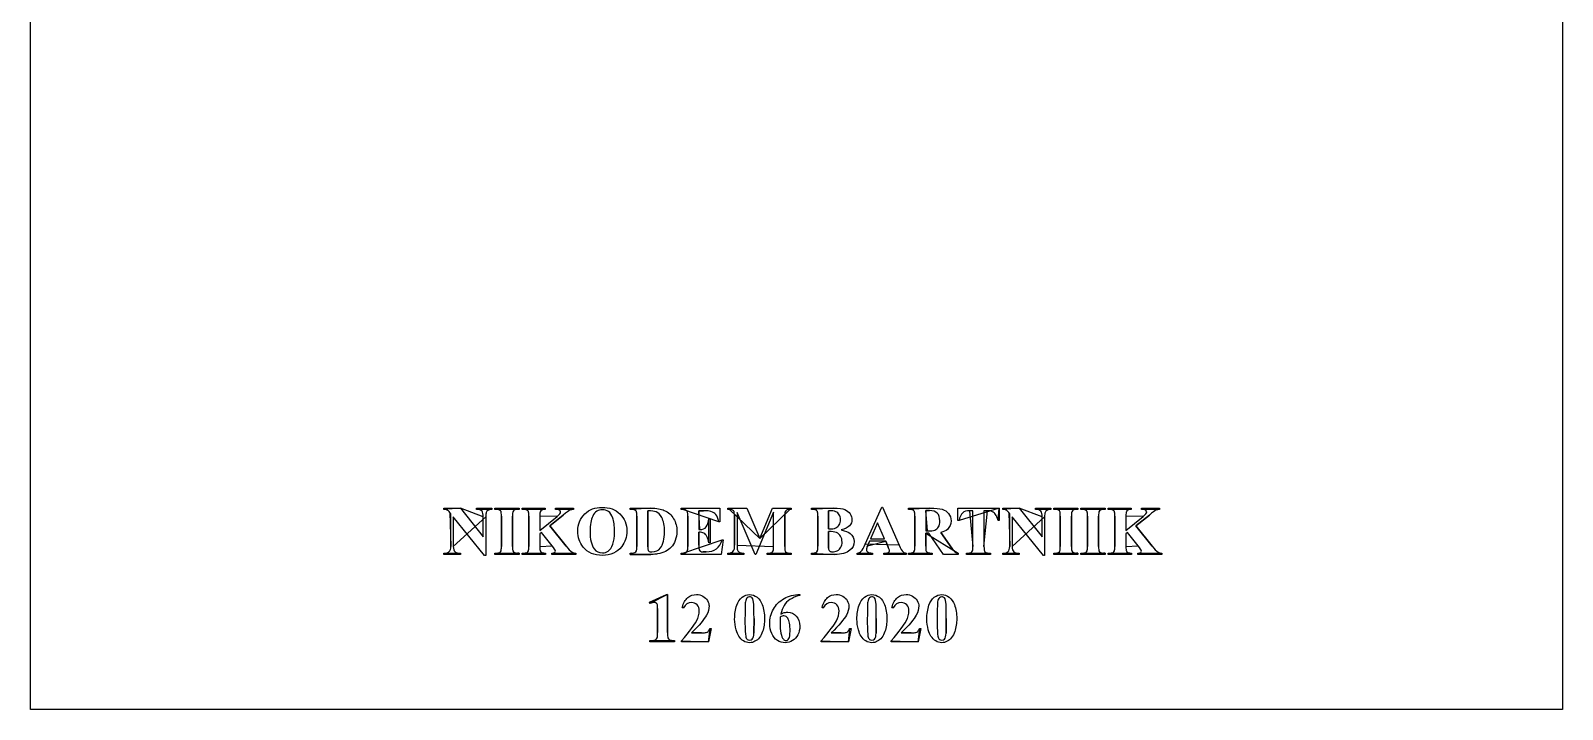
# Model space of a CAD drawing. Extents: x 23 to 317, y -101 to 289.
# Drawn here: x 23.4 to 317.4, y -100.9 to 29.5 of the extents above; entities that cross this region are included whole.
import ezdxf

# ---------------------------------------------------------------- set-up
doc = ezdxf.new("R2010")
doc.units = 0
doc.layers.get('0').update_dxf_attribs({"linetype": 'CONTINUOUS'})

msp = doc.modelspace()

# ---------------------------------------------------------------- linework, layer by layer
at = {"color": 1}
msp.add_lwpolyline([(317.359397, -100.885389), (23.359389, -100.885389), (23.359389, 289.114623), (317.359397, 289.114623), (317.359397, -100.885389), (317.359397, -100.885389)], close=True, dxfattribs=at)
at = {"color": 7}
for points in [[(102.698358, -62.485133), (102.698358, -62.24276), (105.849112, -62.24276), (105.849112, -62.24276)], [(104.008442, -69.57924), (104.008442, -63.310463), (103.818478, -63.074667)], [(110.716077, -63.932763), (110.716077, -71.328199), (110.493361, -71.328199), (104.486623, -63.932763), (104.486623, -69.57924)], [(105.849112, -62.24276), (110.231346, -67.751653), (110.231346, -63.932763)], [(108.947461, -62.485133), (108.947461, -62.24276), (111.882053, -62.24276), (111.882053, -62.485133)], [(112.766359, -62.485133), (112.471589, -62.485133), (112.471589, -62.24276), (117.115841, -62.24276), (117.115841, -62.485133), (116.821071, -62.485133)], [(113.72272, -69.60543), (113.72272, -63.762442)], [(115.85816, -63.762442), (115.85816, -69.60543)], [(118.013249, -62.485133), (117.718479, -62.485133), (117.718479, -62.24276), (122.140015, -62.24276), (122.140015, -62.485133)], [(118.969609, -69.60543), (118.969609, -63.762442)], [(121.105049, -63.762442), (121.105049, -66.526724), (124.399912, -63.860712)], [(125.60519, -63.559383), (123.00467, -65.642437), (123.00467, -65.642437)], [(124.092041, -62.485133), (124.092041, -62.24276), (127.557217, -62.24276), (127.557217, -62.485133)], [(133.026822, -62.1183), (133.026822, -62.1183)], [(133.105426, -62.537513), (133.105426, -62.537513)], [(138.745341, -62.485133), (138.450571, -62.485133), (138.450571, -62.24276), (142.426679, -62.24276)], [(139.701702, -69.60543), (139.701702, -63.762442)], [(141.837139, -62.747148), (141.837139, -69.677481)], [(141.837139, -62.747148), (141.837139, -62.747148)], [(148.531673, -62.485133), (148.236906, -62.485133), (148.236906, -62.24276), (155.671636, -62.24276), (155.671636, -64.869487), (155.422721, -64.869487)], [(149.488037, -69.60543), (149.488037, -63.762442)], [(151.623474, -62.753695), (151.623474, -66.369527), (151.800334, -66.369527)], [(152.540533, -62.753695), (151.623474, -62.753695), (151.623474, -62.753695)], [(153.509997, -64.273377), (153.758911, -64.273377), (153.758911, -68.924202), (153.509997, -68.924202)], [(157.479548, -62.485133), (157.197882, -62.485133), (157.197882, -62.24276), (160.826817, -62.24276), (163.322528, -68.098843), (163.322533, -68.098843)], [(158.442462, -69.369605), (158.442462, -63.749347)], [(165.962355, -69.60543), (165.962355, -63.022258), (162.556134, -71.12514), (162.398924, -71.12514), (158.9403, -63.081214), (158.9403, -69.336867)], [(163.322533, -68.098843), (165.733089, -62.24276), (169.348923, -62.24276), (169.348923, -62.485133), (169.060704, -62.485133)], [(168.097793, -63.749347), (168.097793, -69.60543)], [(173.220222, -62.485133), (173.220222, -62.24276), (177.477996, -62.24276)], [(174.451701, -69.566145), (174.451701, -63.801756)], [(176.521635, -62.7406), (176.521635, -66.238519), (176.521635, -66.238519)], [(183.550241, -69.146904), (186.727197, -62.059344), (186.851657, -62.059344), (190.054814, -69.343415)], [(191.843079, -62.485133), (191.843079, -62.24276), (195.969845, -62.24276)], [(193.074558, -69.566145), (193.074558, -63.801756)], [(195.157592, -62.720929), (195.157592, -66.611899), (195.530967, -66.611899)], [(195.858488, -62.720929), (195.157592, -62.720929), (195.157592, -62.720929)], [(201.550803, -64.646757), (201.301889, -64.646757), (201.301889, -62.24276), (209.280306, -62.24276), (209.280306, -62.24276)], [(204.216827, -69.60543), (204.216827, -62.753695), (203.574887, -62.753695)], [(207.007308, -62.753695), (206.345714, -62.753695), (206.345714, -69.60543)], [(209.280306, -62.24276), (209.280306, -64.646757), (209.044489, -64.646757)], [(209.968107, -62.485133), (209.968107, -62.24276), (213.118861, -62.24276), (213.118861, -62.24276)], [(211.278191, -69.57924), (211.278191, -63.310463), (211.088227, -63.074667)], [(217.985825, -63.932763), (217.985825, -71.328199), (217.76311, -71.328199), (211.756371, -63.932763), (211.756371, -69.57924)], [(213.118861, -62.24276), (217.501095, -67.751653), (217.501095, -63.932763)], [(216.217209, -62.485133), (216.217209, -62.24276), (219.151801, -62.24276), (219.151801, -62.485133)], [(220.036108, -62.485133), (219.741338, -62.485133), (219.741338, -62.24276), (224.38559, -62.24276), (224.38559, -62.485133), (224.09082, -62.485133)], [(220.992469, -69.60543), (220.992469, -63.762442)], [(223.127909, -63.762442), (223.127909, -69.60543)], [(225.250242, -62.485133), (224.955473, -62.485133), (224.955473, -62.24276), (229.599724, -62.24276), (229.599724, -62.485133), (229.304954, -62.485133)], [(226.206603, -69.60543), (226.206603, -63.762442)], [(228.342043, -63.762442), (228.342043, -69.60543)], [(230.497129, -62.485133), (230.202359, -62.485133), (230.202359, -62.24276), (234.623898, -62.24276), (234.623898, -62.485133)], [(231.453492, -69.60543), (231.453492, -63.762442)], [(233.58893, -63.762442), (233.58893, -66.526724), (236.883792, -63.860712)], [(238.08907, -63.559383), (235.488553, -65.642437), (235.488553, -65.642437)], [(236.575922, -62.485133), (236.575922, -62.24276), (240.041097, -62.24276), (240.041097, -62.485133)], [(123.469753, -69.467875), (121.432568, -66.906652), (121.105049, -67.18179), (121.105049, -69.60543)], [(123.00467, -65.642437), (126.129223, -69.553021)], [(151.623474, -66.860819), (151.623474, -69.363058)], [(176.521635, -66.749454), (176.521635, -69.598883), (176.515087, -69.926401)], [(176.521638, -66.749454), (176.521635, -66.749454)], [(178.905989, -66.415388), (178.905989, -66.415388)], [(187.257783, -68.111938), (185.934596, -65.052875), (184.572108, -68.111938), (187.257783, -68.111938), (187.257783, -68.111938)], [(195.157592, -67.076973), (195.157592, -69.566145)], [(201.400148, -70.882768), (201.400148, -71.12514), (198.603116, -71.12514), (195.740582, -67.076973), (195.157592, -67.076973), (195.157592, -67.076973)], [(198.046332, -66.926323), (200.181769, -69.932949)], [(235.953633, -69.467875), (233.916451, -66.906652), (233.58893, -67.18179), (233.58893, -69.60543)], [(235.488553, -65.642437), (238.613106, -69.553021)], [(156.071212, -68.301902), (156.313578, -68.301902), (155.914003, -71.12514), (148.236906, -71.12514), (148.236906, -70.882768), (148.531673, -70.882768)], [(187.480496, -68.596655), (184.342842, -68.596655), (183.969468, -69.461327)], [(187.952126, -69.7037), (187.480496, -68.596655), (187.480496, -68.596655)], [(105.639497, -70.882768), (105.849112, -70.882768), (105.849112, -71.12514), (102.698358, -71.12514), (102.698358, -70.882768)], [(117.115841, -70.882768), (117.115841, -71.12514), (112.471589, -71.12514), (112.471589, -70.882768), (112.766359, -70.882768)], [(116.821071, -70.882768), (117.115841, -70.882768), (117.115841, -70.882768)], [(122.198968, -70.882768), (122.198968, -71.12514), (117.718479, -71.12514), (117.718479, -70.882768), (118.013249, -70.882768)], [(128.002645, -70.882768), (128.002645, -71.12514), (123.378045, -71.12514), (123.378045, -70.882768)], [(138.450571, -71.12514), (138.450571, -70.882768), (138.745341, -70.882768)], [(142.426679, -71.12514), (138.450571, -71.12514), (138.450571, -71.12514)], [(152.468478, -70.633848), (152.999062, -70.633848)], [(160.237283, -70.882768), (160.237283, -71.12514), (157.197888, -71.12514), (157.197888, -70.882768), (157.289593, -70.882768)], [(169.060704, -70.882768), (169.348923, -70.882768), (169.348923, -71.12514), (164.711222, -71.12514), (164.711222, -70.882768), (164.999441, -70.882768)], [(177.733463, -71.12514), (173.220222, -71.12514), (173.220222, -70.882768)], [(184.958584, -70.882768), (184.958584, -71.12514), (182.004341, -71.12514), (182.004341, -70.882768)], [(191.436952, -70.882768), (191.436952, -71.12514), (187.139874, -71.12514), (187.139874, -70.882768), (187.316737, -70.882768)], [(196.389075, -70.882768), (196.389075, -71.12514), (191.843079, -71.12514), (191.843079, -70.882768)], [(207.315178, -70.882768), (207.609948, -70.882768), (207.609948, -71.12514), (202.959146, -71.12514), (202.959146, -70.882768), (203.253916, -70.882768)], [(212.909246, -70.882768), (213.118861, -70.882768), (213.118861, -71.12514), (209.968107, -71.12514), (209.968107, -70.882768)], [(224.38559, -70.882768), (224.38559, -71.12514), (219.741338, -71.12514), (219.741338, -70.882768), (220.036108, -70.882768)], [(224.09082, -70.882768), (224.38559, -70.882768), (224.38559, -70.882768)], [(229.599724, -70.882768), (229.599724, -71.12514), (224.955473, -71.12514), (224.955473, -70.882768), (225.250242, -70.882768)], [(229.304954, -70.882768), (229.599724, -70.882768), (229.599724, -70.882768)], [(234.682851, -70.882768), (234.682851, -71.12514), (230.202359, -71.12514), (230.202359, -70.882768), (230.497129, -70.882768)], [(240.486525, -70.882768), (240.486525, -71.12514), (235.861928, -71.12514), (235.861928, -70.882768)], [(142.236718, -80.557741), (142.118808, -80.321916), (145.387472, -78.828424), (145.603635, -78.828424), (145.603635, -78.828424)], [(145.603635, -78.828424), (145.603635, -86.092852)], [(171.012731, -78.828424), (171.012731, -79.01184)], [(171.012731, -78.828424), (171.012731, -78.828424)], [(143.69746, -86.092852), (143.69746, -81.487917)], [(148.669234, -81.376552), (148.426867, -81.291377)], [(175.49977, -81.376552), (175.257406, -81.291377)], [(188.915037, -81.376552), (188.672673, -81.291377)], [(162.17622, -86.256739), (162.20241, -83.440048), (162.20241, -83.440048)], [(164.219941, -83.45303), (164.219941, -83.45303)], [(167.246235, -83.151702), (167.246235, -83.151702)], [(185.652938, -86.256739), (185.679128, -83.440048), (185.679128, -83.440048)], [(187.696658, -83.45303), (187.696658, -83.45303)], [(199.068207, -86.256739), (199.094398, -83.440048), (199.094398, -83.440048)], [(201.111928, -83.45303), (201.111928, -83.45303)], [(146.710657, -87.651848), (146.913719, -87.651848), (146.913719, -87.89422), (142.236718, -87.89422), (142.236718, -87.651848), (142.472531, -87.651848)], [(153.496896, -87.89422), (148.269658, -87.89422), (148.269658, -87.750118)], [(150.208584, -86.177999), (152.127856, -86.177999)], [(153.758914, -85.32645), (153.994728, -85.32645), (153.496896, -87.89422), (153.496896, -87.89422)], [(180.327435, -87.89422), (175.100194, -87.89422), (175.100194, -87.750118)], [(177.03912, -86.177999), (178.958395, -86.177999)], [(180.589451, -85.32645), (180.825267, -85.32645), (180.327435, -87.89422), (180.327435, -87.89422)], [(193.742699, -87.89422), (188.515461, -87.89422), (188.515461, -87.750118)], [(190.454387, -86.177999), (192.373662, -86.177999)], [(194.004717, -85.32645), (194.240534, -85.32645), (193.742699, -87.89422), (193.742699, -87.89422)]]:
    msp.add_lwpolyline(points, close=True, dxfattribs=at)
for points in [[(103.320647, -62.609593), (103.176538, -62.535349), (102.969109, -62.493863), (102.698358, -62.485133)], [(103.818478, -63.074667), (103.630701, -62.838842), (103.464757, -62.683817), (103.320647, -62.609593)], [(110.00208, -62.851937), (109.792466, -62.598652), (109.440926, -62.476384), (108.947461, -62.485133)], [(110.231346, -63.932763), (110.231346, -63.400003), (110.154924, -63.039728), (110.00208, -62.851937)], [(110.820883, -63.048448), (110.751012, -63.21876), (110.716077, -63.513532), (110.716077, -63.932763)], [(111.122203, -62.675097), (110.995561, -62.749321), (110.895121, -62.873772), (110.820883, -63.048448)], [(111.882053, -62.485133), (111.506494, -62.533167), (111.253211, -62.596488), (111.122203, -62.675097)], [(113.355896, -62.61614), (113.211788, -62.528802), (113.015276, -62.485133), (112.766359, -62.485133)], [(113.650666, -62.910893), (113.60263, -62.797365), (113.504373, -62.699114), (113.355896, -62.61614)], [(113.72272, -63.762442), (113.72272, -63.30829), (113.698702, -63.024441), (113.650666, -62.910893)], [(115.930214, -62.937112), (115.882178, -63.04191), (115.85816, -63.31702), (115.85816, -63.762442)], [(116.198783, -62.622688), (116.085241, -62.683817), (115.995718, -62.788625), (115.930214, -62.937112)], [(116.821071, -62.485133), (116.563421, -62.485133), (116.355992, -62.530984), (116.198783, -62.622688)], [(118.602785, -62.61614), (118.458677, -62.528802), (118.262165, -62.485133), (118.013249, -62.485133)], [(118.897555, -62.910893), (118.849519, -62.797365), (118.751263, -62.699114), (118.602785, -62.61614)], [(118.969609, -63.762442), (118.969609, -63.30829), (118.945591, -63.024441), (118.897555, -62.910893)], [(121.183654, -62.923988), (121.131251, -63.033171), (121.105049, -63.312655), (121.105049, -63.762442)], [(121.452219, -62.61614), (121.33868, -62.67727), (121.249158, -62.779886), (121.183654, -62.923988)], [(122.140015, -62.485133), (121.838696, -62.485133), (121.60943, -62.528802), (121.452219, -62.61614)], [(124.806038, -62.576827), (124.709966, -62.528793), (124.471967, -62.498228), (124.092041, -62.485133)], [(124.399912, -63.860712), (124.858442, -63.489515), (125.087707, -63.19256), (125.087707, -62.969849)], [(125.087707, -62.969849), (125.087707, -62.803903), (124.993818, -62.672895), (124.806038, -62.576827)], [(126.823569, -62.655426), (126.64889, -62.742764), (126.242764, -63.044083), (125.60519, -63.559383)], [(127.557217, -62.485133), (127.247164, -62.506958), (127.002614, -62.563722), (126.823569, -62.655426)], [(128.369469, -66.657732), (128.369469, -65.338926), (128.817081, -64.24064), (129.712305, -63.362872)], [(129.712305, -63.362872), (130.611898, -62.480758), (131.716737, -62.065901), (133.026822, -62.1183)], [(131.251655, -63.782113), (130.906667, -64.46336), (130.734173, -65.441552), (130.734173, -66.716688)], [(133.105426, -62.537513), (132.293174, -62.537513), (131.67525, -62.95238), (131.251655, -63.782113)], [(133.026822, -62.1183), (134.441713, -62.065901), (135.59022, -62.478576), (136.472343, -63.356325)], [(134.271402, -62.897798), (133.935147, -62.657608), (133.546489, -62.537513), (133.105426, -62.537513)], [(135.109856, -64.135822), (134.891508, -63.550663), (134.612023, -63.137988), (134.271402, -62.897798)], [(135.437378, -66.769097), (135.437378, -65.594394), (135.328204, -64.716636), (135.109856, -64.135822)], [(136.472343, -63.356325), (137.358835, -64.234092), (137.802081, -65.332379), (137.802081, -66.651184)], [(139.334878, -62.61614), (139.19077, -62.528802), (138.994257, -62.485133), (138.745341, -62.485133)], [(139.629648, -62.910893), (139.581612, -62.797365), (139.483355, -62.699114), (139.334878, -62.61614)], [(139.701702, -63.762442), (139.701702, -63.30829), (139.677684, -63.024441), (139.629648, -62.910893)], [(143.402691, -62.943659), (143.088271, -62.808287), (142.56642, -62.742783), (141.837139, -62.747148)], [(142.426679, -62.24276), (143.487847, -62.24276), (144.341586, -62.386872), (144.987893, -62.675097)], [(144.496612, -64.031033), (144.212761, -63.498254), (143.84812, -63.135796), (143.402691, -62.943659)], [(145.033746, -66.762549), (145.033746, -65.622767), (144.854701, -64.712261), (144.496612, -64.031033)], [(144.987893, -62.675097), (145.778311, -63.028815), (146.376584, -63.563758), (146.782711, -64.279925)], [(146.782711, -64.279925), (147.193203, -64.996111), (147.398449, -65.806183), (147.398449, -66.710141)], [(149.212918, -62.668521), (149.046973, -62.546262), (148.819892, -62.485133), (148.531673, -62.485133)], [(149.455285, -63.022258), (149.411614, -62.869407), (149.330825, -62.751494), (149.212918, -62.668521)], [(149.488037, -63.762442), (149.488037, -63.36069), (149.477119, -63.113961), (149.455285, -63.022258)], [(153.916123, -62.871608), (153.671574, -62.793), (153.213044, -62.753695), (152.540533, -62.753695)], [(153.025266, -65.838949), (153.278547, -65.485211), (153.440124, -64.963354), (153.509997, -64.273377)], [(154.885585, -63.487332), (154.658503, -63.207857), (154.335349, -63.002615), (153.916123, -62.871608)], [(155.422721, -64.869487), (155.296079, -64.227545), (155.117033, -63.766826), (154.885585, -63.487332)], [(158.075638, -62.61614), (157.927161, -62.528802), (157.728465, -62.485133), (157.479548, -62.485133)], [(158.370408, -62.910893), (158.32237, -62.797365), (158.224114, -62.699114), (158.075638, -62.61614)], [(158.442462, -63.749347), (158.442462, -63.29956), (158.418444, -63.020076), (158.370408, -62.910893)], [(168.169847, -62.930564), (168.121811, -63.035363), (168.097793, -63.30829), (168.097793, -63.749347)], [(168.431865, -62.622688), (168.32269, -62.683817), (168.235351, -62.786443), (168.169847, -62.930564)], [(169.060704, -62.485133), (168.798687, -62.485133), (168.589074, -62.530984), (168.431865, -62.622688)], [(174.052126, -62.596469), (173.903648, -62.522245), (173.626347, -62.485133), (173.220222, -62.485133)], [(174.359996, -62.897798), (174.303224, -62.771156), (174.200601, -62.670713), (174.052126, -62.596469)], [(174.451701, -63.801756), (174.451701, -63.321395), (174.421133, -63.020076), (174.359996, -62.897798)], [(177.910326, -62.930564), (177.622106, -62.799557), (177.159209, -62.736235), (176.521635, -62.7406)], [(177.477996, -62.24276), (178.495495, -62.24276), (179.216042, -62.334464), (179.639637, -62.517871)], [(178.571917, -63.507003), (178.419075, -63.253718), (178.198545, -63.061572), (177.910326, -62.930564)], [(178.807734, -64.469889), (178.807734, -64.076866), (178.729128, -63.755904), (178.571917, -63.507003)], [(178.571917, -65.43935), (178.729128, -65.186084), (178.807734, -64.86293), (178.807734, -64.469889)], [(179.639637, -62.517871), (180.06323, -62.696912), (180.397301, -62.967667), (180.641851, -63.330134)], [(181.008675, -64.476465), (181.008675, -64.904426), (180.853648, -65.286527), (180.543595, -65.622767)], [(180.641851, -63.330134), (180.8864, -63.688218), (181.008675, -64.070328), (181.008675, -64.476465)], [(192.674982, -62.596469), (192.526507, -62.522245), (192.249206, -62.485133), (191.843079, -62.485133)], [(192.982853, -62.897798), (192.926083, -62.771156), (192.823459, -62.670713), (192.674982, -62.596469)], [(193.074558, -63.801756), (193.074558, -63.321395), (193.04399, -63.020076), (192.982853, -62.897798)], [(197.384738, -63.205674), (197.070318, -62.882511), (196.561568, -62.720929), (195.858488, -62.720929)], [(195.969845, -62.24276), (197.044116, -62.24276), (197.830167, -62.316994), (198.327998, -62.465462)], [(197.862918, -64.705714), (197.862918, -64.028832), (197.703525, -63.528819), (197.384738, -63.205674)], [(198.327998, -62.465462), (198.82583, -62.613948), (199.231956, -62.889068), (199.546377, -63.290821)], [(199.546377, -63.290821), (199.860798, -63.688208), (200.018009, -64.155474), (200.018009, -64.692619)], [(202.271351, -63.133623), (201.891427, -63.487341), (201.651244, -63.99172), (201.550803, -64.646757)], [(203.574887, -62.753695), (202.976614, -62.753695), (202.542101, -62.880338), (202.271351, -63.133623)], [(207.878513, -62.871608), (207.712571, -62.793), (207.422169, -62.753695), (207.007308, -62.753695)], [(208.57941, -63.454594), (208.409098, -63.210039), (208.175466, -63.015711), (207.878513, -62.871608)], [(209.044489, -64.646757), (208.904748, -64.092153), (208.749721, -63.694765), (208.57941, -63.454594)], [(210.590395, -62.609593), (210.446287, -62.535349), (210.238857, -62.493863), (209.968107, -62.485133)], [(211.088227, -63.074667), (210.900449, -62.838842), (210.734505, -62.683817), (210.590395, -62.609593)], [(217.271829, -62.851937), (217.062215, -62.598652), (216.710675, -62.476384), (216.217209, -62.485133)], [(217.501095, -63.932763), (217.501095, -63.400003), (217.424673, -63.039728), (217.271829, -62.851937)], [(218.090631, -63.048448), (218.020761, -63.21876), (217.985825, -63.513532), (217.985825, -63.932763)], [(218.391952, -62.675097), (218.265309, -62.749321), (218.164869, -62.873772), (218.090631, -63.048448)], [(219.151801, -62.485133), (218.776242, -62.533167), (218.522959, -62.596488), (218.391952, -62.675097)], [(220.625645, -62.61614), (220.481536, -62.528802), (220.285024, -62.485133), (220.036108, -62.485133)], [(220.920414, -62.910893), (220.872378, -62.797365), (220.774122, -62.699114), (220.625645, -62.61614)], [(220.992469, -63.762442), (220.992469, -63.30829), (220.968451, -63.024441), (220.920414, -62.910893)], [(223.199963, -62.937112), (223.151927, -63.04191), (223.127909, -63.31702), (223.127909, -63.762442)], [(223.468531, -62.622688), (223.354989, -62.683817), (223.265467, -62.788625), (223.199963, -62.937112)], [(224.09082, -62.485133), (223.83317, -62.485133), (223.62574, -62.530984), (223.468531, -62.622688)], [(225.839782, -62.61614), (225.695672, -62.528802), (225.499159, -62.485133), (225.250242, -62.485133)], [(226.134549, -62.910893), (226.086513, -62.797365), (225.988257, -62.699114), (225.839782, -62.61614)], [(226.206603, -63.762442), (226.206603, -63.30829), (226.182585, -63.024441), (226.134549, -62.910893)], [(228.414097, -62.937112), (228.366061, -63.04191), (228.342043, -63.31702), (228.342043, -63.762442)], [(228.682666, -62.622688), (228.569124, -62.683817), (228.479601, -62.788625), (228.414097, -62.937112)], [(229.304954, -62.485133), (229.047304, -62.485133), (228.839875, -62.530984), (228.682666, -62.622688)], [(231.086668, -62.61614), (230.942558, -62.528802), (230.746045, -62.485133), (230.497129, -62.485133)], [(231.381435, -62.910893), (231.333399, -62.797365), (231.235144, -62.699114), (231.086668, -62.61614)], [(231.453492, -63.762442), (231.453492, -63.30829), (231.429473, -63.024441), (231.381435, -62.910893)], [(233.667534, -62.923988), (233.615131, -63.033171), (233.58893, -63.312655), (233.58893, -63.762442)], [(233.936103, -62.61614), (233.822561, -62.67727), (233.733038, -62.779886), (233.667534, -62.923988)], [(234.623898, -62.485133), (234.322577, -62.485133), (234.093312, -62.528802), (233.936103, -62.61614)], [(237.289919, -62.576827), (237.193846, -62.528793), (236.955847, -62.498228), (236.575922, -62.485133)], [(236.883792, -63.860712), (237.342323, -63.489515), (237.571588, -63.19256), (237.571588, -62.969849)], [(237.571588, -62.969849), (237.571588, -62.803903), (237.477698, -62.672895), (237.289919, -62.576827)], [(239.307449, -62.655426), (239.132772, -62.742764), (238.726646, -63.044083), (238.08907, -63.559383)], [(240.041097, -62.485133), (239.731044, -62.506958), (239.486495, -62.563722), (239.307449, -62.655426)], [(129.404437, -69.7037), (128.714459, -68.847776), (128.369469, -67.832454), (128.369469, -66.657732)], [(130.734173, -66.716688), (130.734173, -68.232033), (131.000556, -69.352154), (131.533324, -70.077052)], [(135.116406, -69.173094), (135.330387, -68.55736), (135.437378, -67.756028), (135.437378, -66.769097)], [(137.802081, -66.651184), (137.802081, -67.777872), (137.472376, -68.769168), (136.812965, -69.625073)], [(144.247695, -69.893664), (144.771729, -69.221147), (145.033746, -68.177442), (145.033746, -66.762549)], [(147.398449, -66.710141), (147.398449, -67.334623), (147.29801, -67.911062), (147.097132, -68.439457)], [(152.592936, -67.031112), (152.370223, -66.917583), (152.047069, -66.860819), (151.623474, -66.860819)], [(151.800334, -66.369527), (152.363672, -66.369527), (152.771983, -66.192667), (153.025266, -65.838949)], [(153.175925, -67.679602), (153.00998, -67.356458), (152.81565, -67.140294), (152.592936, -67.031112)], [(176.521635, -66.238519), (177.141741, -66.238519), (177.598087, -66.16865), (177.890672, -66.028913)], [(178.028236, -66.939418), (177.691981, -66.80841), (177.189782, -66.745089), (176.521638, -66.749454)], [(177.890672, -66.028913), (178.187627, -65.889156), (178.414708, -65.692635), (178.571917, -65.43935)], [(178.820837, -67.633769), (178.628691, -67.301876), (178.364491, -67.070425), (178.028236, -66.939418)], [(180.543595, -65.622767), (180.233542, -65.95466), (179.687673, -66.218867), (178.905989, -66.415388)], [(178.905989, -66.415388), (179.74881, -66.61189), (180.340532, -66.849888), (180.681153, -67.129382)], [(180.681153, -67.129382), (181.170252, -67.526769), (181.414801, -68.042069), (181.414801, -68.675282)], [(195.530967, -66.611899), (196.137974, -66.611899), (196.592137, -66.557308), (196.893457, -66.448125)], [(196.893457, -66.448125), (197.194776, -66.334578), (197.430591, -66.133702), (197.600903, -65.845496)], [(197.600903, -65.845496), (197.77558, -65.552907), (197.862918, -65.17298), (197.862918, -64.705714)], [(199.310563, -66.317118), (199.009244, -66.587863), (198.587833, -66.790931), (198.046332, -66.926323)], [(200.018009, -64.692619), (200.018009, -65.347656), (199.782194, -65.889156), (199.310563, -66.317118)], [(103.720223, -70.581439), (103.912369, -70.384937), (104.008442, -70.050871), (104.008442, -69.57924)], [(104.486623, -69.57924), (104.486623, -70.090175), (104.602347, -70.435163), (104.833795, -70.614205)], [(113.388648, -70.745213), (113.50219, -70.684065), (113.589529, -70.579257), (113.650666, -70.430789)], [(113.650666, -70.430789), (113.698702, -70.325972), (113.72272, -70.050852), (113.72272, -69.60543)], [(115.85816, -69.60543), (115.85816, -70.059601), (115.882178, -70.343451), (115.930214, -70.456979)], [(115.930214, -70.456979), (115.982617, -70.570527), (116.080874, -70.670969), (116.224984, -70.758308)], [(118.635537, -70.745213), (118.749079, -70.684065), (118.836418, -70.579257), (118.897555, -70.430789)], [(118.897555, -70.430789), (118.945591, -70.325972), (118.969609, -70.050852), (118.969609, -69.60543)], [(121.105049, -69.60543), (121.105049, -70.068331), (121.131251, -70.356555), (121.183654, -70.470103)], [(121.183654, -70.470103), (121.236057, -70.583631), (121.336497, -70.681882), (121.484974, -70.764855)], [(124.07239, -70.50284), (124.07239, -70.319433), (123.871511, -69.974445), (123.469753, -69.467875)], [(123.941383, -70.745213), (124.028721, -70.6797), (124.07239, -70.598909), (124.07239, -70.50284)], [(126.129223, -69.553021), (126.570286, -70.103261), (126.95021, -70.476641), (127.268997, -70.673161)], [(133.111977, -71.328199), (131.513673, -71.328199), (130.277827, -70.786699), (129.404437, -69.7037)], [(131.533324, -70.077052), (131.904514, -70.583622), (132.424181, -70.836907), (133.092325, -70.836907)], [(133.092325, -70.836907), (133.542122, -70.836907), (133.91768, -70.727734), (134.218999, -70.509388)], [(136.812965, -69.625073), (135.939576, -70.76049), (134.705913, -71.328199), (133.111977, -71.328199)], [(134.218999, -70.509388), (134.60329, -70.229913), (134.902425, -69.784481), (135.116406, -69.173094)], [(139.334878, -70.764855), (139.474621, -70.681882), (139.577245, -70.570527), (139.642748, -70.430789)], [(139.642748, -70.430789), (139.682051, -70.339086), (139.701702, -70.063966), (139.701702, -69.60543)], [(141.837139, -69.677481), (141.837139, -70.044314), (141.854608, -70.269217), (141.889545, -70.35219)], [(141.889545, -70.35219), (141.92448, -70.435163), (141.983434, -70.498485), (142.066405, -70.542154)], [(142.066405, -70.542154), (142.184312, -70.607648), (142.354623, -70.640395), (142.577337, -70.640395)], [(142.577337, -70.640395), (143.306618, -70.640395), (143.863404, -70.391485), (144.247695, -69.893664)], [(146.317631, -69.742985), (145.998843, -70.083609), (145.629835, -70.358728), (145.210609, -70.568344)], [(147.097132, -68.439457), (146.896252, -68.963487), (146.636418, -69.397997), (146.317631, -69.742985)], [(149.153965, -70.745213), (149.267505, -70.684065), (149.354843, -70.579257), (149.41598, -70.430789)], [(149.41598, -70.430789), (149.464018, -70.325972), (149.488037, -70.050852), (149.488037, -69.60543)], [(151.623474, -69.363058), (151.623474, -69.852168), (151.643125, -70.151304), (151.682427, -70.260468)], [(151.682427, -70.260468), (151.726097, -70.36965), (151.804702, -70.459171), (151.918244, -70.529031)], [(151.918244, -70.529031), (152.031784, -70.598909), (152.215195, -70.633848), (152.468478, -70.633848)], [(152.999062, -70.633848), (153.828784, -70.633848), (154.49256, -70.441702), (154.990391, -70.057409)], [(153.509997, -68.924202), (153.457594, -68.417632), (153.346237, -68.002765), (153.175925, -67.679602)], [(154.990391, -70.057409), (155.49259, -69.673116), (155.852864, -69.087947), (156.071212, -68.301902)], [(157.839828, -70.791074), (158.010139, -70.721196), (158.138964, -70.629483), (158.226303, -70.515935)], [(158.226303, -70.515935), (158.313641, -70.402407), (158.381329, -70.243017), (158.429367, -70.037766)], [(158.429367, -70.037766), (158.438097, -69.989732), (158.442462, -69.767012), (158.442462, -69.369605)], [(158.9403, -69.336867), (158.9403, -69.773559), (158.951217, -70.042122), (158.973052, -70.142555)], [(158.973052, -70.142555), (159.029821, -70.36092), (159.152096, -70.539971), (159.339875, -70.679709)], [(165.628283, -70.745213), (165.737456, -70.684065), (165.824795, -70.579257), (165.890298, -70.430789)], [(165.890298, -70.430789), (165.938336, -70.325972), (165.962355, -70.050852), (165.962355, -69.60543)], [(168.097793, -69.60543), (168.097793, -70.059601), (168.121811, -70.343451), (168.169847, -70.456979)], [(168.169847, -70.456979), (168.217883, -70.570527), (168.31614, -70.670969), (168.464617, -70.758308)], [(174.052126, -70.771403), (174.200601, -70.692795), (174.303224, -70.592361), (174.359996, -70.470103)], [(174.359996, -70.470103), (174.421133, -70.347825), (174.451701, -70.046506), (174.451701, -69.566145)], [(176.515087, -69.926401), (176.515087, -70.162226), (176.574041, -70.341268), (176.691948, -70.463527)], [(176.691948, -70.463527), (176.814223, -70.581439), (176.993269, -70.640395), (177.229084, -70.640395)], [(177.229084, -70.640395), (177.57844, -70.640395), (177.89941, -70.563979), (178.191995, -70.411146)], [(180.609099, -70.332519), (179.94969, -70.860933), (178.991145, -71.12514), (177.733463, -71.12514)], [(178.191995, -70.411146), (178.488948, -70.25393), (178.716029, -70.029027), (178.87324, -69.736438)], [(179.109057, -68.747333), (179.109057, -68.332467), (179.012984, -67.961279), (178.820837, -67.633769)], [(178.87324, -69.736438), (179.030451, -69.439483), (179.109057, -69.109782), (179.109057, -68.747333)], [(181.414801, -68.675282), (181.414801, -69.343415), (181.146234, -69.895827), (180.609099, -70.332519)], [(182.004341, -70.882768), (182.323129, -70.834734), (182.585146, -70.703726), (182.790392, -70.489745)], [(182.790392, -70.489745), (182.995639, -70.271399), (183.248922, -69.823785), (183.550241, -69.146904)], [(183.969468, -69.461327), (183.847194, -69.749552), (183.786058, -69.98755), (183.786058, -70.175321)], [(183.786058, -70.175321), (183.786058, -70.424241), (183.886498, -70.607658), (184.087378, -70.72557)], [(188.14864, -70.194964), (188.13991, -70.15566), (188.074405, -69.991905), (187.952126, -69.7037)], [(188.043834, -70.738665), (188.139906, -70.668787), (188.187942, -70.568344), (188.187942, -70.437337)], [(188.187942, -70.437337), (188.187942, -70.358728), (188.174842, -70.277937), (188.14864, -70.194964)], [(190.054814, -69.343415), (190.3605, -70.033392), (190.611599, -70.467901), (190.80811, -70.646943)], [(192.674982, -70.771403), (192.823459, -70.692795), (192.926083, -70.592361), (192.982853, -70.470103)], [(192.982853, -70.470103), (193.04399, -70.347825), (193.074558, -70.046506), (193.074558, -69.566145)], [(195.157592, -69.566145), (195.157592, -70.046506), (195.185978, -70.350008), (195.24275, -70.47665)], [(195.24275, -70.47665), (195.303887, -70.598909), (195.408693, -70.69716), (195.557168, -70.771403)], [(200.181769, -69.932949), (200.461253, -70.321607), (200.65995, -70.56397), (200.777859, -70.660038)], [(203.876204, -70.745213), (203.989746, -70.684065), (204.079269, -70.579257), (204.144773, -70.430789)], [(204.144773, -70.430789), (204.192809, -70.325972), (204.216827, -70.050852), (204.216827, -69.60543)], [(206.345714, -69.60543), (206.345714, -70.059601), (206.369733, -70.343451), (206.417771, -70.456979)], [(206.417771, -70.456979), (206.470174, -70.570527), (206.568429, -70.670969), (206.712538, -70.758308)], [(210.989971, -70.581439), (211.182117, -70.384937), (211.278191, -70.050871), (211.278191, -69.57924)], [(211.756371, -69.57924), (211.756371, -70.090175), (211.872095, -70.435163), (212.103544, -70.614205)], [(220.658399, -70.745213), (220.771939, -70.684065), (220.859278, -70.579257), (220.920414, -70.430789)], [(220.920414, -70.430789), (220.968451, -70.325972), (220.992469, -70.050852), (220.992469, -69.60543)], [(223.127909, -69.60543), (223.127909, -70.059601), (223.151927, -70.343451), (223.199963, -70.456979)], [(223.199963, -70.456979), (223.252366, -70.570527), (223.350622, -70.670969), (223.494733, -70.758308)], [(225.872534, -70.745213), (225.986074, -70.684065), (226.073412, -70.579257), (226.134549, -70.430789)], [(226.134549, -70.430789), (226.182585, -70.325972), (226.206603, -70.050852), (226.206603, -69.60543)], [(228.342043, -69.60543), (228.342043, -70.059601), (228.366061, -70.343451), (228.414097, -70.456979)], [(228.414097, -70.456979), (228.4665, -70.570527), (228.564757, -70.670969), (228.708867, -70.758308)], [(231.11942, -70.745213), (231.23296, -70.684065), (231.320299, -70.579257), (231.381435, -70.430789)], [(231.381435, -70.430789), (231.429473, -70.325972), (231.453492, -70.050852), (231.453492, -69.60543)], [(233.58893, -69.60543), (233.58893, -70.068331), (233.615131, -70.356555), (233.667534, -70.470103)], [(233.667534, -70.470103), (233.719937, -70.583631), (233.820377, -70.681882), (233.968854, -70.764855)], [(236.556271, -70.50284), (236.556271, -70.319433), (236.355391, -69.974445), (235.953633, -69.467875)], [(236.425263, -70.745213), (236.512601, -70.6797), (236.556271, -70.598909), (236.556271, -70.50284)], [(238.613106, -69.553021), (239.054167, -70.103261), (239.434091, -70.476641), (239.752878, -70.673161)], [(102.698358, -70.882768), (103.187455, -70.87844), (103.528076, -70.777998), (103.720223, -70.581439)], [(104.833795, -70.614205), (105.069611, -70.793247), (105.338178, -70.882768), (105.639497, -70.882768)], [(112.766359, -70.882768), (113.024009, -70.882768), (113.231439, -70.836916), (113.388648, -70.745213)], [(116.224984, -70.758308), (116.373459, -70.841281), (116.572155, -70.882768), (116.821071, -70.882768)], [(118.013249, -70.882768), (118.270899, -70.882768), (118.478328, -70.836916), (118.635537, -70.745213)], [(121.484974, -70.764855), (121.633449, -70.843464), (121.871447, -70.882768), (122.198968, -70.882768)], [(123.378045, -70.882768), (123.67063, -70.856559), (123.858409, -70.810707), (123.941383, -70.745213)], [(127.268997, -70.673161), (127.500446, -70.812899), (127.744995, -70.882768), (128.002645, -70.882768)], [(138.745341, -70.882768), (139.002991, -70.882768), (139.199503, -70.843464), (139.334878, -70.764855)], [(143.68436, -71.046513), (143.417976, -71.098931), (142.998749, -71.12514), (142.426679, -71.12514)], [(145.210609, -70.568344), (144.795748, -70.773595), (144.286998, -70.932985), (143.68436, -71.046513)], [(148.531673, -70.882768), (148.789323, -70.882768), (148.996754, -70.836916), (149.153965, -70.745213)], [(157.289593, -70.882768), (157.486106, -70.887095), (157.669518, -70.856531), (157.839828, -70.791074)], [(159.339875, -70.679709), (159.532022, -70.815082), (159.831158, -70.882768), (160.237283, -70.882768)], [(164.999441, -70.882768), (165.261458, -70.882768), (165.471072, -70.836916), (165.628283, -70.745213)], [(168.464617, -70.758308), (168.613092, -70.841281), (168.811788, -70.882768), (169.060704, -70.882768)], [(173.220222, -70.882768), (173.630714, -70.882768), (173.908015, -70.845646), (174.052126, -70.771403)], [(184.087378, -70.72557), (184.205285, -70.795429), (184.495686, -70.847829), (184.958584, -70.882768)], [(187.316737, -70.882768), (187.661725, -70.882768), (187.904091, -70.834734), (188.043834, -70.738665)], [(190.80811, -70.646943), (190.956588, -70.782316), (191.166202, -70.860924), (191.436952, -70.882768)], [(191.843079, -70.882768), (192.253573, -70.882768), (192.530874, -70.845646), (192.674982, -70.771403)], [(195.557168, -70.771403), (195.705645, -70.845646), (195.982947, -70.882768), (196.389075, -70.882768)], [(200.777859, -70.660038), (200.956902, -70.795429), (201.164332, -70.869673), (201.400148, -70.882768)], [(203.253916, -70.882768), (203.511566, -70.882768), (203.718995, -70.836916), (203.876204, -70.745213)], [(206.712538, -70.758308), (206.861015, -70.841281), (207.061895, -70.882768), (207.315178, -70.882768)], [(209.968107, -70.882768), (210.457205, -70.87844), (210.797827, -70.777998), (210.989971, -70.581439)], [(212.103544, -70.614205), (212.339359, -70.793247), (212.607927, -70.882768), (212.909246, -70.882768)], [(220.036108, -70.882768), (220.293758, -70.882768), (220.501188, -70.836916), (220.658399, -70.745213)], [(223.494733, -70.758308), (223.643208, -70.841281), (223.841904, -70.882768), (224.09082, -70.882768)], [(225.250242, -70.882768), (225.507892, -70.882768), (225.715323, -70.836916), (225.872534, -70.745213)], [(228.708867, -70.758308), (228.857342, -70.841281), (229.056038, -70.882768), (229.304954, -70.882768)], [(230.497129, -70.882768), (230.754779, -70.882768), (230.962209, -70.836916), (231.11942, -70.745213)], [(233.968854, -70.764855), (234.11733, -70.843464), (234.355329, -70.882768), (234.682851, -70.882768)], [(235.861928, -70.882768), (236.154513, -70.856559), (236.342292, -70.810707), (236.425263, -70.745213)], [(239.752878, -70.673161), (239.984326, -70.812899), (240.228875, -70.882768), (240.486525, -70.882768)], [(149.501138, -79.431081), (149.981502, -79.02931), (150.536105, -78.828424), (151.164945, -78.828424)], [(151.164945, -78.828424), (151.614741, -78.828424), (152.025234, -78.933232), (152.396424, -79.142848)], [(152.396424, -79.142848), (152.767616, -79.352464), (153.058018, -79.640688), (153.26763, -80.00752)], [(158.894447, -80.898355), (159.11716, -80.230222), (159.455598, -79.719296), (159.909761, -79.365578)], [(159.909761, -79.365578), (160.363924, -79.007475), (160.844289, -78.828424), (161.350856, -78.828424)], [(161.331216, -79.280516), (161.143436, -79.280516), (160.99496, -79.332925), (160.885787, -79.437742)], [(161.861799, -79.490151), (161.752626, -79.350394), (161.575765, -79.280516), (161.331216, -79.280516)], [(161.350856, -78.828424), (161.866156, -78.828424), (162.34652, -79.005283), (162.791947, -79.359002)], [(162.791947, -79.359002), (163.241744, -79.708374), (163.571449, -80.180005), (163.781063, -80.773895)], [(167.960232, -79.607922), (168.842355, -79.096987), (169.859855, -78.837154), (171.012731, -78.828424)], [(171.012731, -79.01184), (170.222313, -79.212726), (169.586921, -79.472559), (169.106556, -79.791338)], [(176.331677, -79.431081), (176.81204, -79.02931), (177.366642, -78.828424), (177.995484, -78.828424)], [(177.995484, -78.828424), (178.445279, -78.828424), (178.855772, -78.933232), (179.226964, -79.142848)], [(179.226964, -79.142848), (179.598153, -79.352464), (179.888555, -79.640688), (180.098169, -80.00752)], [(182.371165, -80.898355), (182.593877, -80.230222), (182.932316, -79.719296), (183.386479, -79.365578)], [(183.386479, -79.365578), (183.840642, -79.007475), (184.321007, -78.828424), (184.827573, -78.828424)], [(184.807933, -79.280516), (184.620154, -79.280516), (184.471678, -79.332925), (184.362505, -79.437742)], [(185.338517, -79.490151), (185.229344, -79.350394), (185.052483, -79.280516), (184.807933, -79.280516)], [(184.827573, -78.828424), (185.342873, -78.828424), (185.823237, -79.005283), (186.268665, -79.359002)], [(186.268665, -79.359002), (186.718461, -79.708374), (187.048166, -80.180005), (187.25778, -80.773895)], [(189.746941, -79.431081), (190.227306, -79.02931), (190.781909, -78.828424), (191.410751, -78.828424)], [(191.410751, -78.828424), (191.860545, -78.828424), (192.271039, -78.933232), (192.64223, -79.142848)], [(192.64223, -79.142848), (193.01342, -79.352464), (193.303822, -79.640688), (193.513436, -80.00752)], [(195.786434, -80.898355), (196.009149, -80.230222), (196.347587, -79.719296), (196.801748, -79.365578)], [(196.801748, -79.365578), (197.255912, -79.007475), (197.736277, -78.828424), (198.242843, -78.828424)], [(198.223203, -79.280516), (198.035424, -79.280516), (197.886947, -79.332925), (197.777775, -79.437742)], [(198.753786, -79.490151), (198.644613, -79.350394), (198.467752, -79.280516), (198.223203, -79.280516)], [(198.242843, -78.828424), (198.758143, -78.828424), (199.238508, -79.005283), (199.683937, -79.359002)], [(199.683937, -79.359002), (200.133732, -79.708374), (200.463436, -80.180005), (200.67305, -80.773895)], [(143.04897, -80.348134), (142.826256, -80.348134), (142.555505, -80.418003), (142.236718, -80.557741)], [(143.415794, -80.459499), (143.310986, -80.385256), (143.188712, -80.348134), (143.04897, -80.348134)], [(143.638507, -80.721514), (143.599205, -80.616697), (143.524967, -80.529359), (143.415794, -80.459499)], [(143.69746, -81.487917), (143.69746, -81.077415), (143.677809, -80.821948), (143.638507, -80.721514)], [(148.426867, -81.291377), (148.662683, -80.452933), (149.020773, -79.832834), (149.501138, -79.431081)], [(150.234785, -80.367777), (149.562274, -80.367777), (149.040424, -80.704035), (148.669234, -81.376552)], [(151.276301, -80.826303), (150.99245, -80.520619), (150.645278, -80.367777), (150.234785, -80.367777)], [(151.184596, -83.898462), (151.529584, -83.239059), (151.702079, -82.594934), (151.702079, -81.966086)], [(151.702079, -81.966086), (151.702079, -81.50755), (151.560153, -81.127623), (151.276301, -80.826303)], [(153.582051, -81.029362), (153.582051, -81.610176), (153.420474, -82.199719), (153.09732, -82.797993)], [(153.26763, -80.00752), (153.477244, -80.369969), (153.582051, -80.710583), (153.582051, -81.029362)], [(158.488321, -83.557848), (158.488321, -82.592742), (158.623696, -81.706244), (158.894447, -80.898355)], [(160.558266, -80.249977), (160.501496, -80.63427), (160.473111, -81.981477), (160.473111, -84.291597)], [(160.885787, -79.437742), (160.724209, -79.590575), (160.615035, -79.86132), (160.558266, -80.249977)], [(162.17622, -80.721627), (162.132551, -80.114605), (162.027744, -79.704113), (161.861799, -79.490151)], [(162.20241, -83.440048), (162.20241, -81.885418), (162.19368, -80.979277), (162.17622, -80.721627)], [(163.781063, -80.773895), (164.073648, -81.590514), (164.219941, -82.483559), (164.219941, -83.45303)], [(165.209053, -84.435587), (165.209053, -83.439926), (165.447052, -82.514133), (165.92305, -81.65821)], [(165.92305, -81.65821), (166.403415, -80.797921), (167.082476, -80.114492), (167.960232, -79.607922)], [(167.973333, -80.944216), (167.698215, -81.394022), (167.484234, -81.952991), (167.33139, -82.621124)], [(167.809573, -82.365656), (168.093425, -82.278318), (168.37946, -82.234649), (168.667678, -82.234649)], [(169.106556, -79.791338), (168.630559, -80.105771), (168.252817, -80.490064), (167.973333, -80.944216)], [(168.667678, -82.234649), (169.331454, -82.234649), (169.883873, -82.477012), (170.324935, -82.961738)], [(175.257406, -81.291377), (175.493222, -80.452933), (175.851312, -79.832834), (176.331677, -79.431081)], [(177.065322, -80.367777), (176.392813, -80.367777), (175.870962, -80.704035), (175.49977, -81.376552)], [(178.10684, -80.826303), (177.822989, -80.520619), (177.475816, -80.367777), (177.065322, -80.367777)], [(178.015135, -83.898462), (178.360124, -83.239059), (178.532618, -82.594934), (178.532618, -81.966086)], [(178.532618, -81.966086), (178.532618, -81.50755), (178.390692, -81.127623), (178.10684, -80.826303)], [(180.41259, -81.029362), (180.41259, -81.610176), (180.251013, -82.199719), (179.92786, -82.797993)], [(180.098169, -80.00752), (180.307783, -80.369969), (180.41259, -80.710583), (180.41259, -81.029362)], [(181.965038, -83.557848), (181.965038, -82.592742), (182.100414, -81.706244), (182.371165, -80.898355)], [(184.034983, -80.249977), (183.978211, -80.63427), (183.949825, -81.981477), (183.949825, -84.291597)], [(184.362505, -79.437742), (184.200927, -79.590575), (184.091753, -79.86132), (184.034983, -80.249977)], [(185.652938, -80.721627), (185.609269, -80.114605), (185.504462, -79.704113), (185.338517, -79.490151)], [(185.679128, -83.440048), (185.679128, -81.885418), (185.670398, -80.979277), (185.652938, -80.721627)], [(187.25778, -80.773895), (187.550366, -81.590514), (187.696658, -82.483559), (187.696658, -83.45303)], [(188.672673, -81.291377), (188.908489, -80.452933), (189.266578, -79.832834), (189.746941, -79.431081)], [(190.480589, -80.367777), (189.80808, -80.367777), (189.286229, -80.704035), (188.915037, -81.376552)], [(191.522107, -80.826303), (191.238256, -80.520619), (190.891083, -80.367777), (190.480589, -80.367777)], [(191.430402, -83.898462), (191.77539, -83.239059), (191.947885, -82.594934), (191.947885, -81.966086)], [(191.947885, -81.966086), (191.947885, -81.50755), (191.805959, -81.127623), (191.522107, -80.826303)], [(193.827857, -81.029362), (193.827857, -81.610176), (193.666279, -82.199719), (193.343124, -82.797993)], [(193.513436, -80.00752), (193.72305, -80.369969), (193.827857, -80.710583), (193.827857, -81.029362)], [(195.380308, -83.557848), (195.380308, -82.592742), (195.515683, -81.706244), (195.786434, -80.898355)], [(197.450253, -80.249977), (197.393483, -80.63427), (197.365098, -81.981477), (197.365098, -84.291597)], [(197.777775, -79.437742), (197.616197, -79.590575), (197.507023, -79.86132), (197.450253, -80.249977)], [(199.068207, -80.721627), (199.024538, -80.114605), (198.919731, -79.704113), (198.753786, -79.490151)], [(199.094398, -83.440048), (199.094398, -81.885418), (199.085668, -80.979277), (199.068207, -80.721627)], [(200.67305, -80.773895), (200.965635, -81.590514), (201.111928, -82.483559), (201.111928, -83.45303)], [(148.269658, -87.750118), (149.872328, -85.84175), (150.843974, -84.557864), (151.184596, -83.898462)], [(153.09732, -82.797993), (152.656258, -83.605882), (151.693346, -84.732551), (150.208584, -86.177999)], [(158.769987, -85.627778), (158.582209, -84.959627), (158.488321, -84.26965), (158.488321, -83.557848)], [(160.473111, -84.291597), (160.473111, -85.549273), (160.51678, -86.392093), (160.604118, -86.820054)], [(164.219941, -83.45303), (164.219941, -84.339528), (164.095483, -85.167069), (163.846566, -85.935655)], [(165.595529, -86.315554), (165.337879, -85.739124), (165.209053, -85.112469), (165.209053, -84.435587)], [(167.246235, -83.151702), (167.2113, -83.75434), (167.193832, -84.195406), (167.193832, -84.474901)], [(167.193832, -84.474901), (167.193832, -85.077539), (167.250602, -85.660525), (167.364142, -86.22386)], [(167.92748, -82.935548), (167.752801, -82.935548), (167.52572, -83.007599), (167.246235, -83.151702)], [(167.33139, -82.621124), (167.523536, -82.490116), (167.682931, -82.40496), (167.809573, -82.365656)], [(168.687329, -83.380979), (168.49955, -83.084025), (168.246267, -82.935548), (167.92748, -82.935548)], [(169.126208, -85.876698), (169.126208, -84.671421), (168.979915, -83.839515), (168.687329, -83.380979)], [(170.324935, -82.961738), (170.770365, -83.442118), (170.993079, -84.099347), (170.993079, -84.933427)], [(170.993079, -84.933427), (170.993079, -85.518605), (170.872988, -86.05574), (170.632806, -86.544831)], [(175.100194, -87.750118), (176.702865, -85.84175), (177.674512, -84.557864), (178.015135, -83.898462)], [(179.92786, -82.797993), (179.486797, -83.605882), (178.523884, -84.732551), (177.03912, -86.177999)], [(182.246705, -85.627778), (182.058927, -84.959627), (181.965038, -84.26965), (181.965038, -83.557848)], [(183.949825, -84.291597), (183.949825, -85.549273), (183.993496, -86.392093), (184.080836, -86.820054)], [(187.696658, -83.45303), (187.696658, -84.339528), (187.5722, -85.167069), (187.323284, -85.935655)], [(188.515461, -87.750118), (190.118132, -85.84175), (191.089779, -84.557864), (191.430402, -83.898462)], [(193.343124, -82.797993), (192.902063, -83.605882), (191.939151, -84.732551), (190.454387, -86.177999)], [(195.661977, -85.627778), (195.474198, -84.959627), (195.380308, -84.26965), (195.380308, -83.557848)], [(197.365098, -84.291597), (197.365098, -85.549273), (197.408767, -86.392093), (197.496105, -86.820054)], [(201.111928, -83.45303), (201.111928, -84.339528), (200.98747, -85.167069), (200.738554, -85.935655)], [(142.472531, -87.651848), (142.852457, -87.651848), (143.123208, -87.608179), (143.284784, -87.52084)], [(143.284784, -87.52084), (143.446362, -87.433502), (143.555536, -87.313416), (143.612306, -87.160584)], [(143.612306, -87.160584), (143.669075, -87.007732), (143.69746, -86.651822), (143.69746, -86.092852)], [(145.603635, -86.092852), (145.603635, -86.638727), (145.627653, -86.98808), (145.675689, -87.140913)], [(145.675689, -87.140913), (145.723727, -87.289399), (145.824167, -87.411677), (145.977009, -87.507745)], [(145.977009, -87.507745), (146.129853, -87.603814), (146.374402, -87.651848), (146.710657, -87.651848)], [(152.127856, -86.177999), (152.599487, -86.177999), (152.905174, -86.158347), (153.044917, -86.119043)], [(153.044917, -86.119043), (153.189026, -86.079738), (153.306933, -86.014235), (153.398641, -85.922531)], [(153.398641, -85.922531), (153.490346, -85.826463), (153.610437, -85.627769), (153.758914, -85.32645)], [(159.274372, -86.813394), (159.082225, -86.51644), (158.914097, -86.121234), (158.769987, -85.627778)], [(160.19143, -87.750118), (159.846442, -87.531772), (159.540756, -87.21953), (159.274372, -86.813394)], [(161.350856, -88.077637), (160.922894, -88.077637), (160.536419, -87.968464), (160.19143, -87.750118)], [(160.604118, -86.820054), (160.669622, -87.130104), (160.763512, -87.337537), (160.885787, -87.442354)], [(160.885787, -87.442354), (161.008061, -87.547153), (161.169638, -87.599552), (161.370518, -87.599552)], [(162.392371, -87.815621), (162.073584, -87.990298), (161.726412, -88.077637), (161.350856, -88.077637)], [(161.370518, -87.599552), (161.588866, -87.599552), (161.752626, -87.529683), (161.861799, -87.389946)], [(161.861799, -87.389946), (162.045212, -87.145391), (162.150019, -86.767655), (162.17622, -86.256739)], [(163.243929, -87.09508), (162.995013, -87.396399), (162.71116, -87.63658), (162.392371, -87.815621)], [(163.846566, -85.935655), (163.698089, -86.407267), (163.49721, -86.793742), (163.243929, -87.09508)], [(166.6829, -87.632205), (166.220003, -87.330886), (165.857546, -86.892002), (165.595529, -86.315554)], [(168.196048, -88.077637), (167.65018, -88.077637), (167.145797, -87.929159), (166.6829, -87.632205)], [(167.364142, -86.22386), (167.482051, -86.787194), (167.641445, -87.182399), (167.842325, -87.409475)], [(167.842325, -87.409475), (167.986433, -87.571057), (168.156744, -87.651848), (168.353257, -87.651848)], [(169.610938, -87.678066), (169.169876, -87.944446), (168.698246, -88.077637), (168.196048, -88.077637)], [(168.353257, -87.651848), (168.554138, -87.651848), (168.733182, -87.536127), (168.890391, -87.304686)], [(168.890391, -87.304686), (169.047602, -87.068861), (169.126208, -86.592865), (169.126208, -85.876698)], [(170.632806, -86.544831), (170.392623, -87.033922), (170.052001, -87.411667), (169.610938, -87.678066)], [(178.958395, -86.177999), (179.430026, -86.177999), (179.735712, -86.158347), (179.875454, -86.119043)], [(179.875454, -86.119043), (180.019564, -86.079738), (180.137472, -86.014235), (180.229177, -85.922531)], [(180.229177, -85.922531), (180.320884, -85.826463), (180.440975, -85.627769), (180.589451, -85.32645)], [(182.751087, -86.813394), (182.558942, -86.51644), (182.390815, -86.121234), (182.246705, -85.627778)], [(183.668148, -87.750118), (183.323158, -87.531772), (183.01747, -87.21953), (182.751087, -86.813394)], [(184.827573, -88.077637), (184.399611, -88.077637), (184.013136, -87.968464), (183.668148, -87.750118)], [(184.080836, -86.820054), (184.14634, -87.130104), (184.240229, -87.337537), (184.362505, -87.442354)], [(184.362505, -87.442354), (184.484779, -87.547153), (184.646356, -87.599552), (184.847236, -87.599552)], [(185.869089, -87.815621), (185.550302, -87.990298), (185.20313, -88.077637), (184.827573, -88.077637)], [(184.847236, -87.599552), (185.065583, -87.599552), (185.229344, -87.529683), (185.338517, -87.389946)], [(185.338517, -87.389946), (185.521929, -87.145391), (185.626736, -86.767655), (185.652938, -86.256739)], [(186.720644, -87.09508), (186.471727, -87.396399), (186.187876, -87.63658), (185.869089, -87.815621)], [(187.323284, -85.935655), (187.174807, -86.407267), (186.973927, -86.793742), (186.720644, -87.09508)], [(192.373662, -86.177999), (192.845293, -86.177999), (193.150979, -86.158347), (193.290721, -86.119043)], [(193.290721, -86.119043), (193.434831, -86.079738), (193.552739, -86.014235), (193.644444, -85.922531)], [(193.644444, -85.922531), (193.736151, -85.826463), (193.856242, -85.627769), (194.004717, -85.32645)], [(196.166359, -86.813394), (195.974213, -86.51644), (195.806085, -86.121234), (195.661977, -85.627778)], [(197.083418, -87.750118), (196.738429, -87.531772), (196.432743, -87.21953), (196.166359, -86.813394)], [(198.242843, -88.077637), (197.814881, -88.077637), (197.428406, -87.968464), (197.083418, -87.750118)], [(197.496105, -86.820054), (197.561609, -87.130104), (197.655499, -87.337537), (197.777775, -87.442354)], [(197.777775, -87.442354), (197.900048, -87.547153), (198.061625, -87.599552), (198.262505, -87.599552)], [(199.284361, -87.815621), (198.965573, -87.990298), (198.6184, -88.077637), (198.242843, -88.077637)], [(198.262505, -87.599552), (198.480853, -87.599552), (198.644613, -87.529683), (198.753786, -87.389946)], [(198.753786, -87.389946), (198.937199, -87.145391), (199.042006, -86.767655), (199.068207, -86.256739)], [(200.135916, -87.09508), (199.887, -87.396399), (199.603148, -87.63658), (199.284361, -87.815621)], [(200.738554, -85.935655), (200.590079, -86.407267), (200.389199, -86.793742), (200.135916, -87.09508)]]:
    msp.add_open_spline(points, degree=3, dxfattribs=at)

doc.saveas('drawing.dxf')
